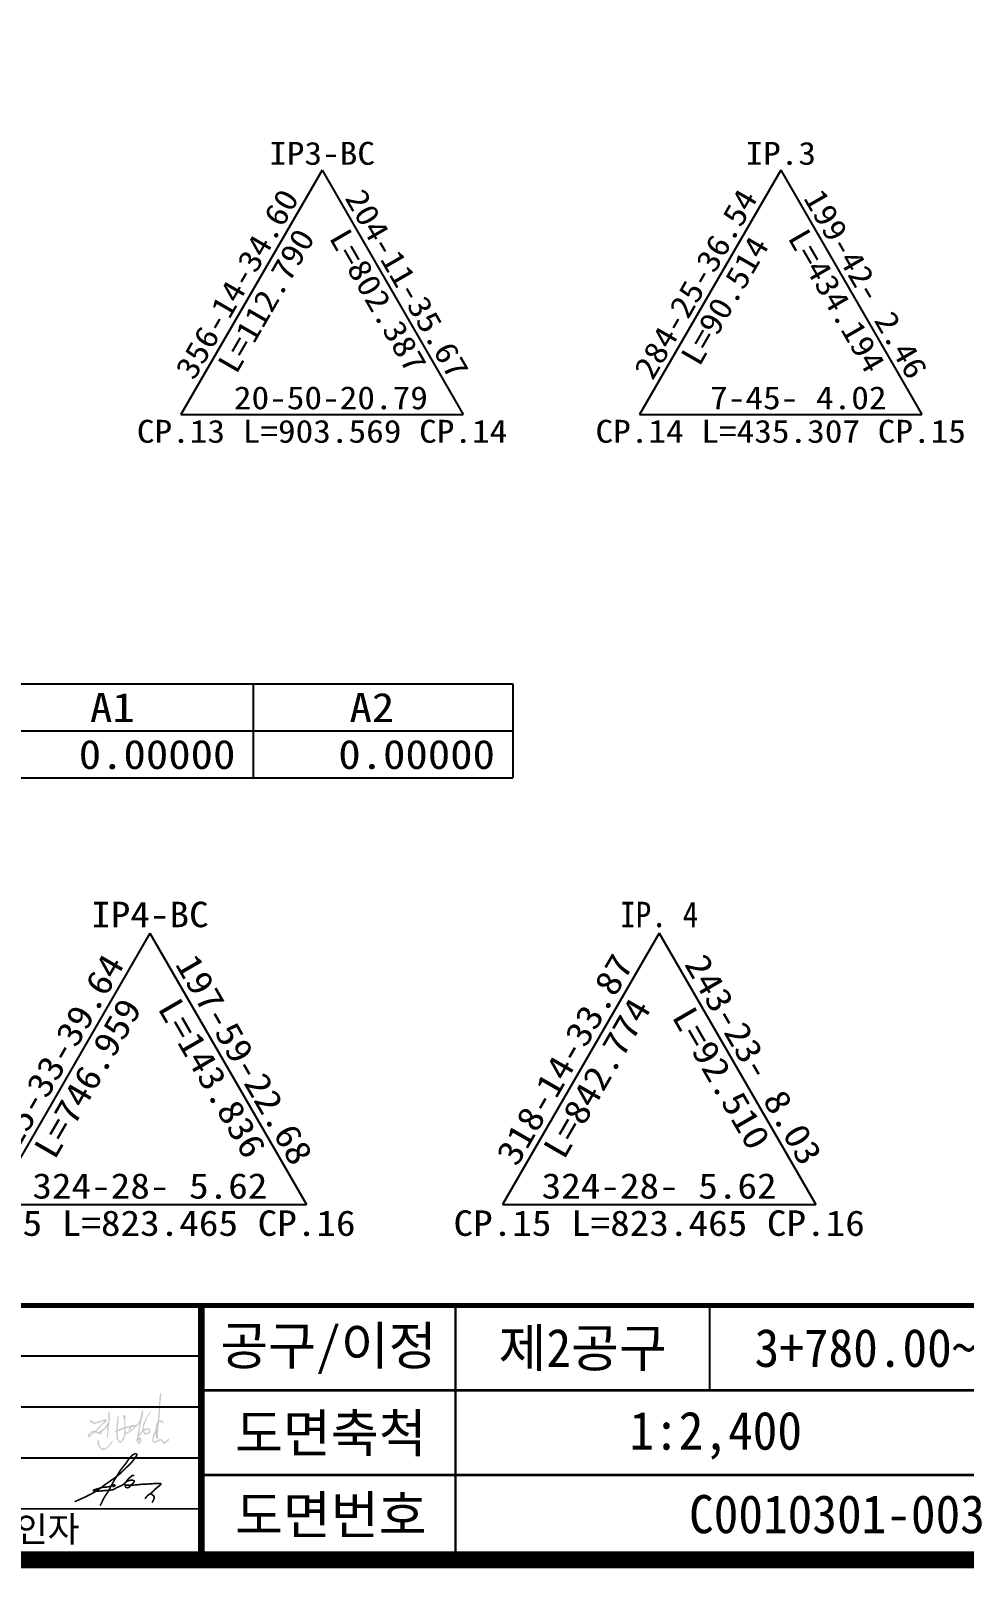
# Model space of a CAD drawing. Header units: millimetres. Extents: x 4525 to 5366, y 950 to 1544.
# Drawn here: x 5096.2 to 5206.3, y 969 to 1150.3 of the extents above; entities that cross this region are included whole.
import ezdxf
from ezdxf.enums import TextEntityAlignment as Align

# ---------------------------------------------------------------- set-up
doc = ezdxf.new("R2010")
doc.units = ezdxf.units.MM
for name, color, linetype in [('CA-ALGN-IPLN', 1, 'Continuous'), ('CA-ALGN-TEXT', 3, 'Continuous'), ('CA-TABL-LIN1', 4, 'Continuous'), ('CA-TABL-LIN2', 1, 'Continuous'), ('CA-TABL-TEX1', 6, 'Continuous'), ('CA-TABL-TEX2', 3, 'Continuous'), ('CA-TEXT', 3, 'Continuous'), ('CX-BORD', 3, 'Continuous'), ('CX-BORD-LIN1', 4, 'Continuous'), ('CX-BORD-LIN2', 3, 'Continuous'), ('CX-BORD-TEX2', 7, 'Continuous'), ('CX-BORD-TEX3', 6, 'Continuous')]:
    doc.layers.add(name, color=color, linetype=linetype)
doc.styles.add('RP2', font='DotumChe.ttf')
doc.styles.add('TB_TEXT', font='DotumChe.ttf')
doc.styles.add('TB_WBTXT', font='H2GTRE.TTF')
doc.styles.add('TB_WMTXT', font='DotumChe.ttf')

# ---------------------------------------------------------------- blocks, each defined once
blk = doc.blocks.new('CXBLKA1-KHCA')
at = {"layer": 'CX-BORD-TEX3'}
h = blk.add_hatch(color=256, dxfattribs=at)
h.paths.add_polyline_path([(561.1762670798278, 19.68110483019377), (561.1459455163603, 19.62868491197991), (561.0689864678301, 19.11913372425295), (560.8765887647999, 16.40793686069071), (560.6553315207016, 15.97529907398429), (560.5976121117469, 15.38883448523681), (560.3474951631712, 14.81198410296157), (560.2128168690955, 14.17744864902451), (560.2993958191182, 13.84095259269728), (560.5687525706787, 13.79288172750767), (561.1651853193451, 14.08130691864529), (561.3094835149133, 14.01400764051121), (561.4922613164512, 13.69673999712847), (561.7327583635345, 13.71596832648715), (562.1752730151403, 14.08130691864529), (562.1992967868034, 14.24105251513007), (562.1297877285729, 14.28074841699359), (561.6994939632064, 13.91356165909925), (561.5637858641502, 13.89040579993134), (561.2890598120421, 14.24766849877399), (561.0507431343425, 14.21789657237635), (560.5377004045346, 13.94994956914082), (560.4019924688878, 13.97972149553846), (560.3854427086812, 14.28405632522974), (560.5277706791383, 14.80010254794067), (560.5906597025588, 14.88280225990386), (560.613829334166, 14.80671853158459), (560.640308983178, 14.47591968373182), (560.8091166026471, 14.2212045641983), (560.8885555496834, 14.21789657237635), (560.9348948128976, 14.30059628433954), (560.872005789477, 14.4924596428416), (560.9613744619097, 15.8553507689446), (561.0182601569622, 16.26882383509001), (561.2041425705003, 16.25453367150982), (561.4145370224871, 16.18104143749134), (561.5146274648641, 16.12183936705304), (561.5759073975765, 16.24432642375052), (561.4002383878617, 16.39539380760836), (561.2061853493105, 16.45459587804665), (561.050942820424, 16.4362228822314), (561.194842460875, 18.59868395057286), (561.3098770043441, 19.59860463754732), (561.2338337011505, 19.67391319111024)])
h.paths.add_polyline_path([(559.573842977996, 15.35714794238794), (559.5057175057334, 15.3242793290836), (559.2285174378516, 15.19045703418723), (559.2872463890421, 15.09185119427417), (559.4446395468319, 14.94629019249777), (559.6607616558123, 14.9439424344046), (559.8181548136021, 15.10593774283318), (559.8181548136021, 15.31723605480409), (559.7053955802804, 15.36419121666746)], flags=16)
h.paths.add_polyline_path([(558.6663516051519, 14.102377479148), (558.6121471287794, 14.03139307003943), (558.5467278768092, 14.06314923986393), (558.5224292508177, 14.01084492081848), (558.5859794279913, 13.89129214380845), (558.6401839043639, 13.84085580033501), (558.6887809929378, 13.91931236248896), (558.7355091701244, 14.0706213093235), (558.7317708571221, 14.1714939962704)], flags=16)
h.paths.add_polyline_path([(557.2835540866917, 15.56251107709735), (557.0917384473461, 15.50851063489515), (557.0809320314195, 15.10080682818818), (557.0512141016553, 15.08730671763763), (557.0458108119874, 14.97930574964746), (557.1673840124688, 14.99550584887379), (557.9373482146852, 15.50041050169617), (558.0994459242667, 15.68941221657542), (558.018397069476, 15.70561239938757), (557.9724692707081, 15.65971200679855), (557.8617026495624, 15.67321211734909), (557.5753299312563, 15.34920912979278), (557.4537567307749, 15.28170849345425), (557.4024258057484, 15.33300894698064), (557.5510152911601, 15.60841155327216), (557.4888777867978, 15.63271170211166)], flags=16)
h.paths.add_polyline_path([(556.1401992989491, 15.09517172396689), (556.1610983592766, 15.20308643140622), (556.2795267490867, 15.19264305374756), (556.8960509896556, 15.45720817530945), (556.9273995801467, 15.22745428474785), (556.8333536452642, 14.51034357811134), (556.5790808730983, 14.02298676203642), (556.4153711314424, 13.96728877571881), (556.269077218923, 14.13786366552432), (556.1262665375945, 14.68439956594113)], flags=16)
h.paths.add_polyline_path([(556.2741548339914, 16.89946836980049), (556.1627649700346, 16.9902198187815), (556.1097841019916, 16.88961569302634), (556.0197163648642, 15.95770392767114), (555.9667354968213, 15.2428853109816), (555.7760039143213, 15.15287108880141), (555.8819658138161, 15.02049725232133), (555.9614372792896, 15.03638214947668), (556.0303126365181, 14.30038364205142), (556.2793231411835, 13.85031261473627), (556.5654205149335, 13.80795300043636), (556.9203930825029, 14.26331893774611), (557.0210569278754, 14.71338996506124), (557.9694162960252, 15.35937425030633), (558.700553811063, 16.10596266130659), (558.5363128259935, 14.97813763802142), (558.4939280661955, 14.6074909293115), (558.3720718409241, 14.30038364205142), (558.3614755692699, 13.92444193976111), (558.5628032600149, 13.69675897110622), (558.7588328966373, 13.70205396468661), (558.9177758275843, 13.98268645121635), (558.8859873394404, 14.41157767138156), (558.7853234940679, 14.4327574785315), (558.689957702818, 14.39039786423159), (558.6414410115864, 14.35458260054067), (558.6244340323485, 14.40825697451723), (558.6494970867277, 14.5433374029517), (559.0230515717137, 15.00237844093931), (559.0333774010886, 15.0513270406681), (559.1506689528711, 15.07023381543462), (559.241475463137, 14.88872882782745), (559.4104762323183, 14.76898597669665), (559.8083824512962, 14.85135460528592), (559.9943106194193, 15.09394995025401), (559.9684872218832, 15.34170688585757), (559.7722297927912, 15.52236297602831), (559.4365262784593, 15.47590857672322), (559.2247748762094, 15.37267651325625), (559.2196103274295, 15.72366551232679), (559.7021893277379, 16.94984871078452), (559.9583370574326, 17.24713391367511), (559.9583370574326, 17.39577647332752), (560.0939322407094, 17.58400125814851), (560.0022913629047, 17.56409120296359), (559.5042432276417, 16.79755228124873), (559.1402351099938, 16.00644113889885), (559.068846028548, 15.62422665628029), (559.0484491247909, 15.23691603071161), (558.7119007847291, 14.85979777462894), (558.6558092585444, 14.88527874013685), (558.8845664961675, 16.14445743515106), (559.1496228069674, 17.20798349277558), (559.1324728446516, 17.59077078891638), (559.0581566136318, 17.63647676092276), (558.9552571665553, 17.51078544238745), (558.9152406967578, 17.17941729161625), (558.8066247045156, 16.63665921883179), (558.5779591394717, 16.19102626342331), (558.2635442530765, 15.83109191149282), (558.0177288891259, 15.94535679971589), (557.8004967412322, 15.89393765434628), (557.7604802714347, 15.83109191149282), (557.4060487518327, 15.77395950917418), (557.0630506493809, 15.67112113484914), (557.0230341795834, 17.04229945918288), (556.9315679862477, 17.10514511845054), (556.8286685391712, 17.08229217424025), (556.8172352854303, 16.92232139759659), (556.7543523081513, 16.79662999547545), (556.7543523081513, 16.64237247578082), (556.9029847701911, 16.63094596188277), (556.9087014787661, 15.64826819063884), (556.1369556256924, 15.351179497976), (556.2284218190282, 16.46526192829007)])
h.paths.add_polyline_path([(553.8268071201859, 14.15042059385032), (553.8991676695161, 14.13900202060375), (554.0019957067584, 13.50717474675136), (554.2647788317307, 13.12655583356601), (554.5999223426244, 13.12655583356601), (555.0188516495368, 13.39679526109174), (555.4492063665468, 13.96772358907687), (555.5444177360725, 14.05526592824334), (555.5634599772958, 13.90301831281771), (555.0797869521787, 13.27880344899163), (554.5961139270617, 12.95908356525938), (554.207652108061, 12.9743083017262), (553.9220183263024, 13.31686533195158), (553.792531053302, 13.60994182238465), (553.7582549864184, 14.06287825468383)])
h.paths.add_polyline_path([(553.0075282994576, 14.93907289257209), (552.9887055168331, 14.91684107447936), (552.8501018061843, 14.79200065943977), (552.8415460256113, 14.70991379859946), (552.9459266139672, 14.73898619539435), (553.2590685424447, 15.04681190264913), (553.2299789211778, 15.06904372074185), (553.1238871113435, 15.01944958784041)], flags=16)
h.paths.add_polyline_path([(552.8498210691237, 16.38665675057467), (552.8546288955499, 16.50547999067794), (553.0065748065884, 16.50101366676914), (553.0602027751902, 16.44741752910615), (553.312701086505, 16.20623486782975), (553.5696684769077, 16.22410024705076), (554.6198829437319, 16.56130929029534), (554.8321603602999, 16.54567707302873), (554.9505889135193, 16.45635017692375), (554.8567398867615, 16.35809054941534), (554.302584211209, 15.86679257904498), (553.624000085663, 15.18316676385372), (553.8710601377342, 15.05513763393601), (554.5390372066167, 15.51238466978912), (555.0148564572216, 16.22568996547762), (555.0514580008871, 17.42367716430677), (555.1795631586025, 17.42367716430677), (555.2253151290367, 16.77438639178423), (554.9599542234281, 14.35097721042422), (554.8776008727377, 14.4515715566402), (554.9416535333, 15.73186319016029), (554.5207365164887, 15.27461615430717), (554.2004733770865, 15.03684772241101), (554.237074920752, 14.82651407421654), (554.1547215700615, 14.77164442322731), (553.5324963082039, 15.00941293870928), (553.4043911504887, 14.98197807142176), (552.6632109942751, 14.37841199412595), (552.5900080703534, 14.53387599133115), (552.7181132280687, 14.87223876944329), (553.1298799815206, 15.20145667537872), (553.4958947645384, 15.21974650331793), (554.5481876333854, 16.31713935593109), (554.5115860897199, 16.36286405115782), (553.7063534363533, 16.09766083555995), (553.3128873730295, 16.0245012730457), (553.0017748238054, 16.1891102260134)])
at = {"layer": 'CX-BORD-LIN1', "const_width": 2}
blk.add_lwpolyline([(796, -2.273736754432321e-12), (0, 0), (0, 553.9999999999997), (795.9999999999998, 553.9999999999997)], close=True, dxfattribs=at)
at = {"layer": 'CX-BORD-LIN1'}
for points, const_width in [([(796, 30.00000000000098), (0, 29.99999999999869)], 0.6), ([(566, 1.175719569444789e-12), (566, 30.00000000000032)], 0.8), ([(566, 1.520400558924218e-13), (566, 30.00000000000031)], 0.6), ([(566, 6.000000000000252), (270, 5.9999999999993)], 0.2)]:
    blk.add_lwpolyline(points, dxfattribs=dict(at, const_width=const_width))
at = {"layer": 'CX-BORD-LIN2', "const_width": 0.3}
for points in [[(596, 1.4210854715202e-13), (596, 30.00000000000043)], [(686, 19.99999999999755), (566, 19.99999999999739)], [(796, 9.999999999997726), (566, 9.9999999999974)]]:
    blk.add_lwpolyline(points, dxfattribs=at)
at = {"layer": 'CX-BORD-LIN2'}
for points in [[(626, 19.99999999999747), (626, 30.00000000000043)], [(566, 24.00000000000025), (270, 23.9999999999993)], [(566, 18.00000000000136), (270, 18.00000000000041)], [(566, 12.00000000000136), (270, 12.00000000000041)]]:
    blk.add_lwpolyline(points, dxfattribs=at)
at = {"layer": 'CX-BORD-TEX3', "const_width": 0.1875}
for points in [[(551.0468432330326, 6.852569747652012), (551.3777335948926, 6.993983531255651), (551.6645811471335, 7.11883063442059), (551.9130697372693, 7.2293497979785), (552.1288832127811, 7.327779762859279), (552.3177054211828, 7.416359269905513), (552.4852202099773, 7.497327060036184), (552.6371114266567, 7.572921874126621), (552.7790629188003, 7.645382453019408), (552.9158252252655, 7.716611726505505), (553.048415650972, 7.787169379623663), (553.1769181923137, 7.857279286284609), (553.3014168456411, 7.927165320420897), (553.4219956073048, 7.997051355943256), (553.5387384736769, 8.067161266773326), (553.6517294411296, 8.13771892681092), (553.7610525060136, 8.208948209977677), (553.866880329193, 8.281007693587014), (553.969740229446, 8.353794768541263), (554.0702481901299, 8.427141529167272), (554.1690201945257, 8.500880069726406), (554.2666722259146, 8.574842484567341), (554.3638202676211, 8.64886086797327), (554.4610803029482, 8.722767314238297), (554.5590683151877, 8.796393917689272), (554.6582416254296, 8.869591428804995), (554.7584229058357, 8.942285222824864), (554.8592761663549, 9.014419331194802), (554.9604654169361, 9.0859377853389), (555.0616546675064, 9.156784616692164), (555.1625079280257, 9.22690385671143), (555.2626892084318, 9.296239536809878), (555.3618625186737, 9.364735688422513), (555.4597292008675, 9.432373655364643), (555.5561399257549, 9.499284030972774), (555.6509826962774, 9.565634720920059), (555.7441455153876, 9.631593630901477), (555.8355163859942, 9.697328666622923), (555.924983311028, 9.763007733790289), (556.0124342934414, 9.828798738076728), (556.0977573361542, 9.89486958520996), (556.1808404418898, 9.961313556211678), (556.2615716126402, 10.02792543359595), (556.3398388501791, 10.09442537524723), (556.4155301562805, 10.16053353900628), (556.4885335327399, 10.22597008274664), (556.5587369813093, 10.29045516435275), (556.6260285038061, 10.35370894165447), (556.6902961019605, 10.41545157254717), (556.7515491080503, 10.47549649547858), (556.8102821760749, 10.53403027130247), (556.8671112904831, 10.59133274144682), (556.9226524357018, 10.64768374738327), (556.9775215962236, 10.70336313051797), (557.0323347564754, 10.75865073232256), (557.0877079009279, 10.81382639421412), (557.1442570140298, 10.86916995766427), (557.2024114184442, 10.92489596778745), (557.2618537897342, 10.98095778444389), (557.3220801416446, 11.037243471213), (557.3825864879418, 11.09364109165239), (557.4428688424141, 11.15003870933054), (557.502423218828, 11.20632438779415), (557.5607456309281, 11.26238619061172), (557.6173320924809, 11.31811218134084), (557.6717626149675, 11.37339975153867), (557.7239532007061, 11.42818360462974), (557.773903849642, 11.4824077720927), (557.8216145618298, 11.53601628530799), (557.867085337226, 11.5889531757652), (557.910316175863, 11.64116247484475), (557.9513070777302, 11.69258821403622), (557.9900580428166, 11.74317442473097), (558.0266064033003, 11.79284648231027), (558.0611388199959, 11.84145513784227), (558.0938792858851, 11.88883248630867), (558.1250517939716, 11.9348106227348), (558.154880337237, 11.97922164209143), (558.1835889086633, 12.02189763938208), (558.2114015012321, 12.06267070959933), (558.2385421079143, 12.10137294775762), (558.2651040588771, 12.13791107323908), (558.2906580327672, 12.17249030309307), (558.3146440453947, 12.20539047873666), (558.3365021125592, 12.2368914416524), (558.3556722500598, 12.26727303324645), (558.3715944737287, 12.29681509497954), (558.3837087993652, 12.32579746827963), (558.3914552427686, 12.35449999460747), (558.394376483624, 12.38302528218759), (558.3924258571697, 12.41076700638718), (558.3856593625187, 12.43694160936997), (558.3741329987733, 12.46076553329971), (558.3579027650358, 12.48145522035105), (558.33702466043, 12.498227112655), (558.3115546840472, 12.51029765239713), (558.2815488350225, 12.51688328173026), (558.2471377767706, 12.5173776760434), (558.2087508300665, 12.51188344352835), (558.1668919799977, 12.50068042565675), (558.1220652116081, 12.48404846387842), (558.074774510018, 12.46226739962134), (558.0255238602931, 12.43561707433531), (557.974817247532, 12.40437732944832), (557.9231586568003, 12.36882800641018), (557.871005408042, 12.32923961881301), (557.8186281605394, 12.28584536875263), (557.7662509084312, 12.23886913053269), (557.7140976458559, 12.1885347783695), (557.6623923669522, 12.13506618654486), (557.6113590658588, 12.07868722934057), (557.5612217367143, 12.01962178099478), (557.5122043736574, 11.95809371574563), (557.4644563064921, 11.89438287635261), (557.4178282077173, 11.82899297931129), (557.3720960854753, 11.76248370957313), (557.3270359479629, 11.69541475211139), (557.2824238033118, 11.62834579186659), (557.2380356597187, 11.56183651382293), (557.1936475253369, 11.49644660292091), (557.1490354083198, 11.43273574415565), (557.1040126482349, 11.3710957171001), (557.058541910219, 11.31124667999887), (557.0126231908562, 11.25274088568534), (556.966256486654, 11.19513058704746), (556.9194417941853, 11.13796803691861), (556.8721791099906, 11.08080548818674), (556.8244684306101, 11.02319519369615), (556.7763097525949, 10.96468940631297), (556.7276844072858, 10.90484037866321), (556.6784990651158, 10.84320036245612), (556.6286417313295, 10.77932160917175), (556.5780004111493, 10.71275637030107), (556.5264631098198, 10.64305689729139), (556.4739178325744, 10.56977544163368), (556.4202525846467, 10.49246425481891), (556.3653553712484, 10.41067558830531), (556.3091981949456, 10.3242135518862), (556.2520890475917, 10.23388968860803), (556.1944199183617, 10.14076739985234), (556.1365827963982, 10.04591008693518), (556.0789696708653, 9.950381151249019), (556.021972530938, 9.855243994120826), (555.9659833657915, 9.761562016932146), (555.9113941645683, 9.670398621020865), (555.8584849195813, 9.582481396836954), (555.8070876355869, 9.497194691071343), (555.756922320501, 9.413587039483389), (555.7077089822396, 9.330706977876105), (555.6591676286862, 9.247603041997934), (555.6110182677457, 9.163323767651889), (555.5629809073234, 9.076917690564585), (555.5147755553244, 8.987433346549949), (555.4661035532972, 8.894152473255815), (555.4165915772664, 8.797289615927582), (555.3658476369437, 8.697292521720954), (555.3134797419971, 8.594608937747978), (555.2590959021163, 8.489686611153445), (555.2023041269804, 8.382973289093059), (555.1427124262791, 8.274916718700695), (555.0799288096805, 8.16596464711023), (555.0138692787386, 8.056695415119464), (554.9456818023227, 7.94820973820373), (554.8768223411989, 7.841738925480456), (554.8087468561116, 7.738514286077987), (554.7429113077942, 7.639767129157406), (554.6807716569801, 7.546728763803401), (554.6237838644356, 7.460630499198885), (554.573403890905, 7.382703644428545), (554.5306023768626, 7.313633815073842), (554.4944086818232, 7.251923852419566), (554.4633668450533, 7.195530904159966), (554.4360209057868, 7.142412118011123), (554.4109149033011, 7.090524641689115), (554.38659287683, 7.037825622888192), (554.361598865662, 6.982272209346263), (554.334476909009, 6.921821548724836), (554.3041443701131, 6.855167707767976), (554.2710119079657, 6.783952429091585), (554.2358635054788, 6.710554374284982), (554.1994831455868, 6.637352204959313), (554.1626548112345, 6.566724582714812), (554.126162485345, 6.501050169162625), (554.0907901508526, 6.442707625902983), (554.0573217907131, 6.394075614547035)], [(555.5195540478289, 8.600578918050303), (555.6569136955786, 8.6521584982342), (555.7502305325525, 8.698896827253918), (555.8051884051292, 8.739982357490078), (555.8274711596441, 8.774603541257818), (555.8227626424432, 8.801948830915933), (555.7967466998725, 8.821206678801389), (555.7551071782891, 8.831565537251151), (555.7035279240499, 8.83221385858036), (555.6468061406977, 8.822815828332239), (555.5861924606488, 8.804938564591282), (555.5220508735165, 8.780624918604587), (555.454745368892, 8.751917741597424), (555.3846399364102, 8.720859884871459), (555.3120985656515, 8.689494199630133), (555.2374852462508, 8.659863537164199), (555.1611639678104, 8.63401074870984), (555.0835407190843, 8.61348896090334), (555.0051894853805, 8.597892402003197), (554.9267262511476, 8.5863255756571), (554.8487670008562, 8.577892985523647), (554.7719277189553, 8.571699135217784), (554.6968243898827, 8.566848528398111), (554.62407299812, 8.562445668745056), (554.5542895280723, 8.55759505986265), (554.4878566371171, 8.55154112670192), (554.4242236740301, 8.544087979427275), (554.3626066604829, 8.535179649430063), (554.3022216181471, 8.524760168178034), (554.2422845687051, 8.512773567084366), (554.182011533785, 8.499163877616809), (554.120618535102, 8.483875131177626), (554.057321594295, 8.46685135921274), (553.9915980589703, 8.448111218015981), (553.9239705803757, 8.42797186338197), (553.8552231356825, 8.40682507596415), (553.7861397020952, 8.385062636405053), (553.717504256796, 8.363076325336294), (553.6501007769348, 8.341257923433147), (553.5847132397266, 8.319999211338143), (553.5221256223213, 8.29969196969381), (553.4632245661905, 8.280634697880885), (553.4093073698223, 8.262752770069199), (553.3617739960264, 8.245878279232272), (553.3220244075692, 8.2298433182454), (553.2914585672497, 8.214479980049362), (553.2714764378452, 8.199620357541278), (553.2634779821437, 8.185096543683755), (553.2688631629335, 8.17074063135209), (553.2885839550963, 8.156487322868486), (553.3218003819766, 8.142681758069955), (553.3672244789905, 8.129771686153106), (553.4235682815761, 8.118204856358204), (553.4895438251824, 8.108429017860033), (553.5638631452257, 8.100891919931598), (553.645238277144, 8.09604131173677), (553.7323812563973, 8.094324942504898), (553.8240227841798, 8.096013327454273), (553.9189682249398, 8.100668045671625), (554.0160416088274, 8.107673442232624), (554.1140669660908, 8.116413862256593), (554.2118683269127, 8.126273650830115), (554.3082697214977, 8.13663715300703), (554.4020951800394, 8.14688871392849), (554.4921687327642, 8.156412678615595), (554.5776317352629, 8.164733313971226), (554.6588948448134, 8.17193457389061), (554.7366860440579, 8.17824033396522), (554.8117333157261, 8.18387446989567), (554.8847646424383, 8.18906085729526), (554.9565080068805, 8.194023371810033), (555.0276913917387, 8.198985889096946), (555.0990427796769, 8.204172284812955), (555.1710288264967, 8.209815762330834), (555.2430708804841, 8.216186836028498), (555.3143289630516, 8.223565348065165), (555.3839630955899, 8.232231140567308), (555.4511332995226, 8.2424640556614), (555.514999596262, 8.25454393550666), (555.574722007199, 8.268750622207733), (555.6294605537787, 8.285363957902007), (555.6787392475508, 8.304551847738765), (555.7235380608854, 8.326034448740245), (555.7652009562789, 8.349419980973323), (555.8050718962713, 8.374316664461219), (555.8444948433807, 8.400332719270807), (555.8848137601581, 8.427076365414393), (555.9273726090887, 8.454155822958853), (555.9735153526908, 8.48117931193832), (556.0242126309258, 8.507829677027473), (556.0789417932883, 8.534088261474096), (556.1368068666725, 8.560011033133776), (556.1969118779616, 8.585653959905756), (556.2583608540936, 8.611073009645622), (556.3202578219407, 8.636324150219878), (556.38170680843, 8.661463349505937), (556.4418118404556, 8.686546575403042), (556.4998729387244, 8.711704420734748), (556.5559740992157, 8.737365978305604), (556.6103953117326, 8.764034965899043), (556.663416566078, 8.79221510130941), (556.715317852022, 8.822410102287392), (556.7663791593786, 8.855123686638251), (556.8168804779507, 8.890859572134502), (556.8671017975194, 8.93012147653775), (556.9171831124022, 8.9731705872195), (556.9667044350408, 9.01929796967437), (557.0151057823914, 9.06755215900688), (557.0618271713993, 9.11698169028881), (557.1063086190316, 9.166635098613767), (557.1479901422554, 9.215560919031702), (557.1863117580051, 9.262807686647136), (557.2207134832479, 9.307423936553676), (557.250859328522, 9.348654093549555), (557.2773092785737, 9.386526141469801), (557.3008473117425, 9.42126395386498), (557.3222574063675, 9.453091404329314), (557.3423235407663, 9.482232366435198), (557.3618296932673, 9.5089107137332), (557.3815598421988, 9.53335031980663), (557.4022979659112, 9.555775058216966), (557.4247113791589, 9.576525403660924), (557.4490007424556, 9.596408235288834), (557.4752500527193, 9.61634703340809), (557.5035433068897, 9.637265278304255), (557.5339645019394, 9.660086450284723), (557.5665976347645, 9.68573402961323), (557.6015267023267, 9.715131496597166), (557.6388357015658, 9.749202331533013), (557.6787392932292, 9.788179736396557), (557.7219747933614, 9.829535800120937), (557.7694101818688, 9.870052333274941), (557.8219134385818, 9.906511146481932), (557.8803525434178, 9.935694050343443), (557.945595476207, 9.954382855461006), (558.0185102168452, 9.959359372457982), (558.0999647452063, 9.94740541192499)], [(557.1477273822729, 9.207681044253547), (557.282891460849, 9.272095617857701), (557.4047326219643, 9.320268689455986), (557.5139381707322, 9.354264618106242), (557.6111954122116, 9.376147762877224), (557.6971916515158, 9.387982482837685), (557.7726141937146, 9.391833137023639), (557.8381503438995, 9.389764084547494), (557.8944874071949, 9.383839684456177), (557.9423008020622, 9.375798891914599), (557.9822184006825, 9.366079046570519), (558.0148561886945, 9.354792084167855), (558.0408301516927, 9.342049940450522), (558.060756275283, 9.327964551151524), (558.0752505450491, 9.312647852047519), (558.0849289466078, 9.296211778860595), (558.0904074655646, 9.278768267345583), (558.0922087560702, 9.260391941215346), (558.0904821463901, 9.241008176047615), (558.0852836333343, 9.220505035443637), (558.0766692137022, 9.198770582928262), (558.064694884315, 9.175692882069995), (558.0494166419612, 9.151159996448257), (558.0308904834728, 9.125059989587896), (558.0091724056492, 9.097280925111988), (557.9843837373901, 9.067757507001659), (557.9569071360402, 9.036611001172275), (557.92719059099, 9.004009314050052), (557.8956820917065, 8.970120351984804), (557.862829627591, 8.935112021370003), (557.8290811880779, 8.899152228631863), (557.7948847625903, 8.8624088801202), (557.7606883405515, 8.82504988221757), (557.7268185809462, 8.78730843766374), (557.693116820983, 8.749678934387191), (557.6593030673885, 8.712721056662701), (557.6250973269434, 8.676994488765047), (557.5902196063744, 8.64305891495809), (557.5543899124514, 8.611474019505692), (557.5173282519336, 8.582799486693546), (557.4787546315474, 8.557595000785511), (557.4385383874851, 8.536373605916594), (557.3971461736273, 8.519461785728197), (557.3551939732988, 8.507139383743777), (557.3132977697478, 8.499686243497706), (557.2720735463208, 8.497382208491615), (557.2321372862989, 8.500507122259876), (557.1941049730176, 8.509340828293205), (557.1585925897143, 8.524163170136887), (557.1261041234629, 8.54530063097394), (557.0966955760177, 8.573266252614701), (557.0703109528931, 8.608619716594546), (557.0468942595598, 8.651920704394286), (557.0263895015323, 8.703728897516555), (557.0087406842922, 8.764603977463992), (556.9938918133321, 8.835105625717404), (556.9817868941554, 8.91579352381217)], [(557.0678003483827, 8.801169901931132), (557.3354870441381, 8.80182753257526), (557.5615948887953, 8.803744455931735), (557.7515837311348, 8.806836719174896), (557.9109134199043, 8.81102036944634), (558.0450438038733, 8.816211453876747), (558.1594347318114, 8.822326019640457), (558.2595460524553, 8.829280113879065), (558.3508376145965, 8.836989783777824), (558.4379012909285, 8.845343092152177), (558.5218570500383, 8.854116164774894), (558.6029568844588, 8.86305714309259), (558.6814527867446, 8.871914168562796), (558.7575967494395, 8.880435382632129), (558.8316407650982, 8.888368926769033), (558.9038368262209, 8.895462942431038), (558.974436925384, 8.90146557108659), (559.0437443872488, 8.906213571045953), (559.1122678650227, 8.909898168270445), (559.1805673440631, 8.912799205574117), (559.2492028097167, 8.915196525781937), (559.3187342472866, 8.917369971740698), (559.3897216421738, 8.919599386253537), (559.4627249796813, 8.922164612178165), (559.5383042451776, 8.92534549229589), (559.6167674308763, 8.929347244725648), (559.6974145565455, 8.934076588489404), (559.7792936488095, 8.93936561792492), (559.8614527343252, 8.945046427304476), (559.9429398397278, 8.950951110944004), (560.0228029916743, 8.956911763148526), (560.100090216778, 8.962760478233974), (560.1738495416848, 8.968329350494457), (560.2432969882848, 8.973478458506577), (560.3083205592902, 8.978179818009664), (560.3689762526683, 8.982433428981892), (560.4253200663861, 8.986239291412346), (560.4774079983999, 8.989597405344682), (560.5252960466551, 8.992507770735244), (560.5690402091186, 8.994970387627689), (560.6086964837577, 8.996985255978359), (560.6444515317689, 8.998561703906887), (560.6770146673316, 8.999746371869549), (560.70722586792, 9.00059522844225), (560.7359251109428, 9.001164242189986), (560.7639523738526, 9.00150938167775), (560.7921476341126, 9.001686615470533), (560.8213508691315, 9.001751912122415), (560.8524020563618, 9.001761240220219), (560.8858798467536, 9.001742584024612), (560.9213175852583, 9.001611990709932), (560.9579872903796, 9.001257523124366), (560.9951609805776, 9.00056724414884), (561.032110674345, 8.999429216653368), (561.0681083901527, 8.997731503507964), (561.1024261464718, 8.995362167571727), (561.1343359617731, 8.992209271736499), (561.1631378541006, 8.98812356656839), (561.1882438397242, 8.982806553679836), (561.2090939344107, 8.9759224223248), (561.225128154003, 8.967135361833641), (561.2357865142785, 8.956109561482151), (561.2405090310695, 8.94250921060069), (561.2387357201751, 8.925998498454135), (561.2299065974057, 8.906241614372846), (561.2137043386738, 8.883033340630789), (561.1907822604098, 8.856690831374578), (561.1620363391794, 8.827661833727177), (561.1283625515262, 8.79639409487703), (561.0906568739938, 8.763335361936186), (561.0498152831478, 8.728933382027606), (561.006733755532, 8.693635902317908), (560.962308267679, 8.65789066991914), (560.9173134659122, 8.622061479597903), (560.8720386754994, 8.586176316564377), (560.8266518914661, 8.550179213628724), (560.7813211088487, 8.514014203612021), (560.7362143226728, 8.477625319335345), (560.691499527964, 8.44095659360886), (560.6473447197477, 8.403952059264554), (560.6039178930496, 8.366555749123506), (560.561359043737, 8.328749007895965), (560.519696170968, 8.290662428023495), (560.4789292747537, 8.252463913760437), (560.439058355083, 8.214321369459356), (560.4000834119779, 8.176402699407333), (560.3620044454055, 8.138875807946022), (560.3248214553987, 8.101908599362503), (560.2885344419465, 8.0656689779766), (560.2531154058579, 8.030315520348665), (560.2184243512984, 7.995969492044821), (560.1842932832315, 7.96274283090446), (560.1505542066425, 7.930747474734233), (560.1170391264732, 7.900095361373531), (560.0835800477307, 7.870898428639919), (560.0500089753568, 7.843268614340047), (560.0161579143587, 7.817317856302395), (559.9818775354779, 7.793036827193134), (559.9470931726446, 7.769931139007383), (559.9117488256434, 7.747385138545212), (559.8757884941824, 7.72478317262852), (559.8391561779918, 7.701509588101032), (559.8017958768451, 7.676948731740993), (559.7636515904505, 7.650484950392126), (559.7246673185491, 7.621502590865418), (559.6847590626949, 7.589330030730196), (559.6437308315417, 7.553071770512759), (559.6013586355784, 7.51177634149775), (559.5574184852394, 7.464492274947986), (559.5116863910134, 7.410268102126281), (559.4639383633566, 7.348152354339106), (559.413950412747, 7.277193562816535), (559.3614985496297, 7.196440258865039)], [(559.998977417994, 7.807304579878689), (560.1686570356815, 7.704251841981602), (560.2918082222441, 7.61367121448842), (560.3752660304399, 7.53416822022831), (560.4258655130707, 7.464348382008609), (560.4504417229055, 7.402817222669398), (560.4558297127132, 7.34818026502893), (560.4488645352849, 7.299043031905455), (560.4363812434112, 7.254011046084486), (560.4237070707295, 7.211448054245409), (560.4101379745243, 7.168750698195652), (560.3934620929485, 7.123073843538293), (560.3714675641768, 7.071572355909154), (560.3419425263728, 7.0114011009004), (560.3026751177003, 6.939714944158766), (560.2514534763122, 6.85366875128733), (560.1860657403722, 6.750417387900086)]]:
    blk.add_lwpolyline(points, dxfattribs=at)
at = {"layer": 'CX-BORD-LIN1', "style": 'TB_TEXT'}
for tag, height, p in [('TR_RNUM4', 3, (285.1051166181959, 26.63656332936284)), ('TR_RDAT4', 3.5, (317.5, 26.99999999999994)), ('TR_DGN4', 3.5, (459.1184542177598, 26.99999999999993)), ('TR_CHK4', 3.5, (499.1184542177598, 26.99999999999993)), ('TR_APP4', 3.5, (539.1184542177598, 27.00000000000015)), ('TR_RNUM3', 3, (285.1051166181959, 20.63656332936395)), ('TR_RDAT3', 3.5, (317.5, 21.00000000000105)), ('TR_DGN3', 3.5, (459.1184542177598, 21.00000000000103)), ('TR_CHK3', 3.5, (499.1184542177598, 21.00000000000103)), ('TR_APP3', 3.5, (539.1184542177598, 21.00000000000126)), ('TR_RDAT2', 3.5, (317.5, 15.00000000000105)), ('TR_DGN2', 3.5, (459.1184542177598, 15.00000000000103)), ('TR_CHK2', 3.5, (499.1184542177598, 15.00000000000103)), ('TR_APP2', 3.5, (539.1184542177598, 15.00000000000126)), ('TR_RNUM2', 3, (285.1051166181959, 14.63656332936395)), ('TR_RNUM1', 3, (285.1051166181959, 8.636563329362843)), ('TR_RDAT1', 3.5, (317.5, 8.999999999999943)), ('TR_DGN1', 3.5, (459.1184542177598, 8.999999999999929)), ('TR_CHK1', 3.5, (499.1184542177598, 8.999999999999929)), ('TR_APP1', 3.5, (539.1184542177598, 9.000000000000156))]:
    blk.add_attdef(tag, text='', height=height, dxfattribs=at).set_placement(p, align=Align.MIDDLE_CENTER)
for tag, p in [('TR_RCON4', (342.3033138082337, 26.99999999999994)), ('TR_RCON3', (342.3033138082337, 21.00000000000105)), ('TR_RCON2', (342.3033138082337, 15.00000000000105)), ('TR_RCON1', (342.3033138082337, 8.999999999999943))]:
    blk.add_attdef(tag, text='', height=3.5, dxfattribs=at).set_placement(p, align=Align.MIDDLE_LEFT)
at = {"layer": 'CX-BORD-LIN2', "style": 'TB_TEXT'}
blk.add_attdef('TD_VERSION', text='', height=3, rotation=90, dxfattribs=at).set_placement((800.499999405456, 48.01489921212271), align=Align.MIDDLE_CENTER)
at = {"layer": 'CX-BORD-TEX2', "style": 'TB_WMTXT'}
for tag, height, p in [('TB_CNAME', 5, (15.34476638720093, 531.8324131479245)), ('TB_CSCOP', 4, (16.63456755316179, 523.8324131479245))]:
    blk.add_attdef(tag, text='', height=height, dxfattribs=at).set_placement(p, align=Align.BOTTOM_LEFT)
at = {"layer": 'CX-BORD-TEX2', "style": 'TB_WBTXT'}
for tag, height, p in [('TB_MTITIL', 10, (397.9999999999999, 533.3264135606181)), ('TB_STITL', 7, (397.9999999999999, 518.3264135606181))]:
    blk.add_attdef(tag, text='', height=height, dxfattribs=at).set_placement(p, align=Align.MIDDLE_CENTER)
at = {"layer": 'CX-BORD-TEX3', "style": 'TB_TEXT'}
for s, height, p in [('공구/이정', 4.5, (581, 24.99999999999742)), ('도면축척', 4.5, (581.2913704096159, 14.99999999999742)), ('도면번호', 4.5, (581.2913704096159, 5.385823260719846)), ('확인자', 3, (546, 3.662000000000262))]:
    blk.add_text(s, height=height, dxfattribs=at).set_placement(p, align=Align.MIDDLE)
for tag, height, p in [('TD_DCOMP', 4.5, (217.5000000000001, 24.99999999999931)), ('TD_CSECT', 4.5, (611, 24.99999999999896)), ('TD_CDIST', 4.5, (656, 24.99999999999902)), ('TD_DNAME_TOP', 4.5, (755, 24.99999999999912)), ('TD_DNAME_MAIN', 4.5, (755, 19.00715491911868)), ('TD_CCOMP', 4.5, (217.5000000000001, 14.99999999999931)), ('TD_HSCAL', 4.5, (626.6991483434027, 15.23515171695612)), ('TD_VSCAL', 4.5, (655.7793615572629, 15.23515171695612)), ('TD_DNAME_BOT', 3, (755, 13.65422715006187)), ('TD_CNAME', 5, (65, 5.752181573154171)), ('TD_FIELD', 4.5, (182.5, 5.52709622435755)), ('TD_CSTEP', 4.5, (253.2440000000001, 5.527096224357066)), ('TD_DWGCODE', 4.5, (641, 5.385823260720159)), ('TD_DWGNO', 4.5, (755, 5.385823260720144))]:
    blk.add_attdef(tag, text='', height=height, dxfattribs=at).set_placement(p, align=Align.MIDDLE_CENTER)

msp = doc.modelspace()

# ---------------------------------------------------------------- linework, layer by layer
at = {"layer": 'CA-ALGN-IPLN', "linetype": 'Continuous'}
for p, q in [((5130.5778402941, 1133.897156811945), (5113.928279189125, 1105.059269931706)), ((5130.5778402941, 1133.897156811945), (5147.227401399076, 1105.059269931706)), ((5184.688913885236, 1133.897156811945), (5168.039352780289, 1105.059269931706)), ((5184.688913885236, 1133.897156811945), (5201.338474990212, 1105.059269931706)), ((5113.928279189125, 1105.059269931706), (5147.227401399076, 1105.059269931706)), ((5168.039352780289, 1105.059269931706), (5201.338474990212, 1105.059269931706)), ((5110.264524604944, 1043.888899754864), (5091.777521952456, 1011.868472945338)), ((5110.264524604944, 1043.888899754864), (5128.75152725749, 1011.868472945338)), ((5170.347283225675, 1043.888899754864), (5151.860280573129, 1011.868472945338)), ((5170.347283225675, 1043.888899754864), (5188.834285878163, 1011.868472945338)), ((5091.777521952456, 1011.868472945338), (5128.75152725749, 1011.868472945338)), ((5151.860280573129, 1011.868472945338), (5188.834285878163, 1011.868472945338))]:
    msp.add_line(p, q, dxfattribs=at)
at = {"layer": 'CA-TABL-LIN1', "linetype": 'Continuous'}
for p, q in [((4964.062336876575, 1073.282918233527), (5153.086336876579, 1073.282918233527)), ((5153.086336876579, 1073.282918233527), (5153.086336876579, 1062.194918233538)), ((4964.062336876575, 1067.738918233532), (5153.086336876579, 1067.738918233532)), ((4964.062336876575, 1062.194918233567), (5153.086336876579, 1062.194918233567))]:
    msp.add_line(p, q, dxfattribs=at)
at = {"layer": 'CA-TABL-LIN2', "linetype": 'Continuous'}
msp.add_line((5122.462336876598, 1073.282918233527), (5122.462336876627, 1062.194918233538), dxfattribs=at)

# ---------------------------------------------------------------- block references
at = {"layer": 'CX-BORD'}
ref = msp.add_blockref('CXBLKA1-KHCA', (4550.326261981829, 969.9599836947282), dxfattribs=at)
ref.add_attrib('TD_CSECT', '제2공구', dxfattribs={"layer": 'CX-BORD-TEX3', "height": 4.499999999986949, "style": 'TB_TEXT'}).set_placement((5161.326261946224, 994.9599836946572), align=Align.MIDDLE_CENTER)
ref.add_attrib('TD_CDIST', '3+780.00~9+380.00', dxfattribs={"layer": 'CX-BORD-TEX3', "height": 4.499999999986949, "style": 'TB_TEXT'}).set_placement((5206.326261943597, 994.9599836946572), align=Align.MIDDLE_CENTER)
ref.add_attrib('TD_HSCAL', '1:2,400', dxfattribs={"layer": 'CX-BORD-TEX3', "height": 4.499999999986949, "style": 'TB_TEXT'}).set_placement((5177.025410288718, 985.1951354116377), align=Align.MIDDLE_CENTER)
ref.add_attrib('TD_DWGCODE', 'C0010301-003', dxfattribs={"layer": 'CX-BORD-TEX3', "height": 4.499999999986949, "style": 'TB_TEXT'}).set_placement((5191.326261944473, 975.3458069554355), align=Align.MIDDLE_CENTER)

# ---------------------------------------------------------------- texts
at = {"layer": 'CA-ALGN-TEXT', "style": 'RP2'}
for s, height, width, p, p2 in [('IP3-BC', 2.705553679558012, 0.8502024291504714, (5124.334254879731, 1134.521514393957), (5136.82142570847, 1134.521514393957)), ('IP.3', 2.705553679558012, 1.153846153848413, (5180.526523608999, 1134.521514393957), (5188.851304161502, 1134.521514393957)), ('IP4-BC', 3.004137931034483, 0.8502024291518869, (5103.331898610276, 1044.58216235436), (5117.1971505997, 1044.58216235436)), ('IP. 4', 3.004137931034483, 0.8284023668624634, (5165.725532562553, 1044.58216235436), (5174.969033888797, 1044.58216235436))]:
    msp.add_text(s, height=height, dxfattribs=dict(at, width=width)).set_placement(p, p2, align=Align.FIT)
at = {"layer": 'CA-TABL-TEX1', "style": 'RP2'}
for s, width, p, p2 in [('A1', 1.114058355443561, (5103.190336876601, 1068.794918233544), (5108.470336876629, 1068.794918233544)), ('A2', 0.9230769230716315, (5133.81433687664, 1068.794918233544), (5139.09433687661, 1068.794918233544))]:
    msp.add_text(s, height=3.432, dxfattribs=dict(at, width=width)).set_placement(p, p2, align=Align.FIT)
at = {"layer": 'CA-TABL-TEX2', "style": 'RP2', "width": 0.8502024291496104}
for p, p2 in [((5093.95033687661, 1063.25091823352), (5120.350336876604, 1063.25091823352)), ((5124.57433687665, 1063.25091823352), (5150.974336876644, 1063.25091823352))]:
    msp.add_text('   0.00000', height=3.432, dxfattribs=at).set_placement(p, p2, align=Align.FIT)
at = {"layer": 'CA-TEXT', "style": 'RP2'}
for s, height, rotation, width, p, p2 in [('356-14-34.60', 2.705553679558012, 60.00000000140331, 0.8110717734499197, (5115.46876396957, 1108.976185085325), (5127.955934798309, 1130.604599404717)), ('204-11-35.67', 2.705553679558012, 299.9999999985966, 0.8110717734499199, (5133.199745789891, 1130.604599404717), (5145.686916618631, 1108.976185085325)), ('284-25-36.54', 2.705553679558012, 60.00000000151896, 0.8076923077262709, (5169.579837560764, 1108.976185085325), (5182.067008389445, 1130.604599404717)), ('199-42- 2.46', 2.705553679558012, 299.9999999985388, 0.8076923077267417, (5187.310819381085, 1130.604599404717), (5199.797990209795, 1108.976185085325)), ('L=112.790', 2.705553679558012, 59.99999999988908, 0.8552036199046545, (5120.454159256501, 1109.702601494545), (5129.819537378026, 1125.923912233048)), ('L=802.387', 2.705553679558012, 300.0000000001109, 0.8552036199046544, (5131.336143210175, 1125.923912233048), (5140.7015213317, 1109.702601494545)), ('L=434.194', 2.705553679558012, 300.000000000188, 0.850202429145639, (5185.447216801339, 1125.923912233048), (5194.812594922893, 1109.702601494545)), ('L=90.514', 2.705553679558012, 59.99999999905744, 0.855832908787339, (5175.085531632206, 1110.603785424712), (5183.410312184679, 1125.022728302909)), ('315-33-39.64', 3.004137931034483, 59.99999999899794, 0.80769230766813, (5093.488014261698, 1016.217656664973), (5107.353266251092, 1040.23297756938)), ('197-59-22.68', 3.004137931034483, 300.0000000010021, 0.8110717733905907, (5113.175782958883, 1040.23297756938), (5127.041034948278, 1016.217656664973)), ('318-14-33.87', 3.004137931034483, 59.99999999899794, 0.811071773390591, (5153.570772882399, 1016.217656664973), (5167.436024871794, 1040.23297756938)), ('243-23- 8.03', 3.004137931034483, 300.0000000010021, 0.8076923076681304, (5173.258541579556, 1040.23297756938), (5187.123793568951, 1016.217656664973)), ('L=746.959', 3.004137931034483, 59.99999999985374, 0.860263996351564, (5099.023596569977, 1017.024240213927), (5109.422535561979, 1035.035730892778)), ('L=143.836', 3.004137931034483, 300.0000000001463, 0.8552036199024373, (5111.106513647997, 1035.035730892778), (5121.505452639999, 1017.024240213927)), ('L=842.774', 3.004137931034483, 59.99999999971488, 0.8502024291439637, (5159.106355190649, 1017.024240213927), (5169.50529418271, 1035.035730892778)), ('L=92.510', 3.004137931034483, 300.00000000095, 0.8615384615122201, (5171.766991101548, 1034.035092521474), (5181.010492427792, 1018.024878585202))]:
    msp.add_text(s, height=height, rotation=rotation, dxfattribs=dict(at, width=width)).set_placement(p, p2, align=Align.FIT)
for s, height, width, p, p2 in [(' 20-50-20.79', 2.705553679558012, 0.8110717734145677, (5118.090669465361, 1105.683628637562), (5143.065011122811, 1105.683628637562)), ('  7-45- 4.02', 2.705553679558012, 0.8010171646541632, (5172.201743056526, 1105.683628637562), (5197.176084714004, 1105.683628637562)), ('CP.13', 2.705553679558012, 0.9075194468451627, (5108.725291343836, 1101.729357875084), (5119.131267034442, 1101.729357875084)), ('L=903.569', 2.705553679558012, 0.8602639963580161, (5121.212462172575, 1101.729357875084), (5139.943218415655, 1101.729357875084)), ('CP.14', 2.705553679558012, 0.8974358974357719, (5142.024413553788, 1101.729357875084), (5152.430389244394, 1101.729357875084)), ('CP.14', 2.705553679558012, 0.8974358974357719, (5162.836364935, 1101.729357875084), (5173.242340625607, 1101.729357875084)), ('L=435.307', 2.705553679558012, 0.85520361991018, (5175.32353576371, 1101.729357875084), (5194.054292006819, 1101.729357875084)), ('CP.15', 2.705553679558012, 0.9075194468451625, (5196.135487144923, 1101.729357875084), (5206.541462835529, 1101.729357875084)), ('324-28- 5.62', 3.004137931034483, 0.8076923076925973, (5096.399272615578, 1012.561734479489), (5124.129776594368, 1012.561734479489)), ('324-28- 5.62', 3.004137931034483, 0.8076923076925973, (5156.48203123628, 1012.561734479489), (5184.21253521507, 1012.561734479489)), ('CP.15', 3.004137931034483, 0.9075194468471389, (5086.000333623547, 1008.171071349513), (5097.554710281395, 1008.171071349513)), ('L=823.465', 3.004137931034483, 0.8552036199086115, (5099.865585612942, 1008.171071349513), (5120.663463597005, 1008.171071349513)), ('CP.16', 3.004137931034483, 0.907519446844853, (5122.97433892861, 1008.171071349513), (5134.528715586429, 1008.171071349513)), ('CP.15', 3.004137931034483, 0.9075194468471389, (5146.083092244248, 1008.171071349513), (5157.637468902097, 1008.171071349513)), ('L=823.465', 3.004137931034483, 0.8552036199086118, (5159.948344233643, 1008.171071349513), (5180.746222217706, 1008.171071349513)), ('CP.16', 3.004137931034483, 0.9075194468471386, (5183.057097549253, 1008.171071349513), (5194.611474207101, 1008.171071349513))]:
    msp.add_text(s, height=height, dxfattribs=dict(at, width=width)).set_placement(p, p2, align=Align.FIT)

doc.saveas('drawing.dxf')
